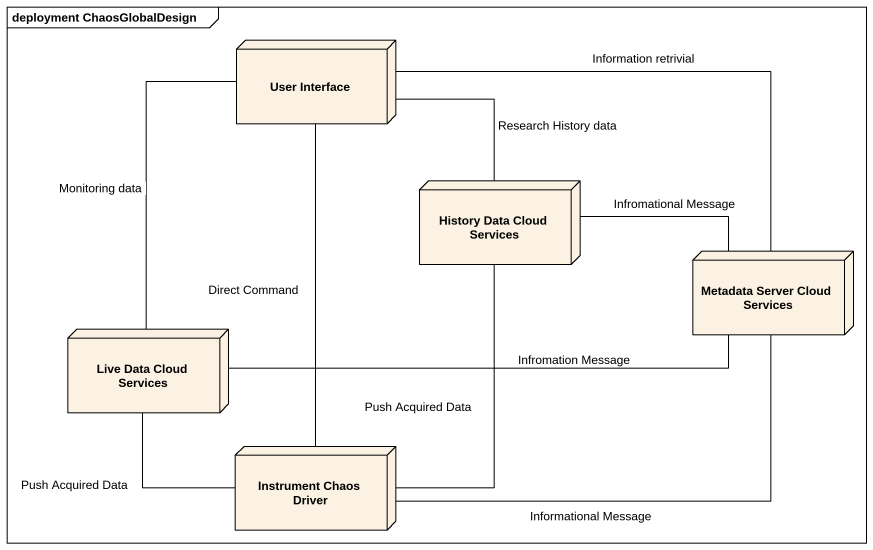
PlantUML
@startuml
mainframe deployment ChaosGlobalDesign
node "User Interface" as User_Interface
node "History Data Cloud Services" as History_Data_Cloud_Services
node "Metadata Server Cloud Services" as Metadata_Server_Cloud
node "Live Data Cloud Services" as Live_Data_Cloud_Services
node "Instrument Chaos Driver" as Instrument_Chaos_Driver
User_Interface -- History_Data_Cloud_Services : Research History data
User_Interface -right- Metadata_Server_Cloud : Information retrivial
User_Interface -- Live_Data_Cloud_Services : Monitoring data
User_Interface -- Instrument_Chaos_Driver : Direct Command
History_Data_Cloud_Services -right- Metadata_Server_Cloud : Infromational Message
Live_Data_Cloud_Services -right- Metadata_Server_Cloud : Infromation Message
Instrument_Chaos_Driver -up- History_Data_Cloud_Services : Push Acquired Data
Instrument_Chaos_Driver -right- Metadata_Server_Cloud : Informational Message
Instrument_Chaos_Driver -up- Live_Data_Cloud_Services : Push Acquired Data
@enduml
